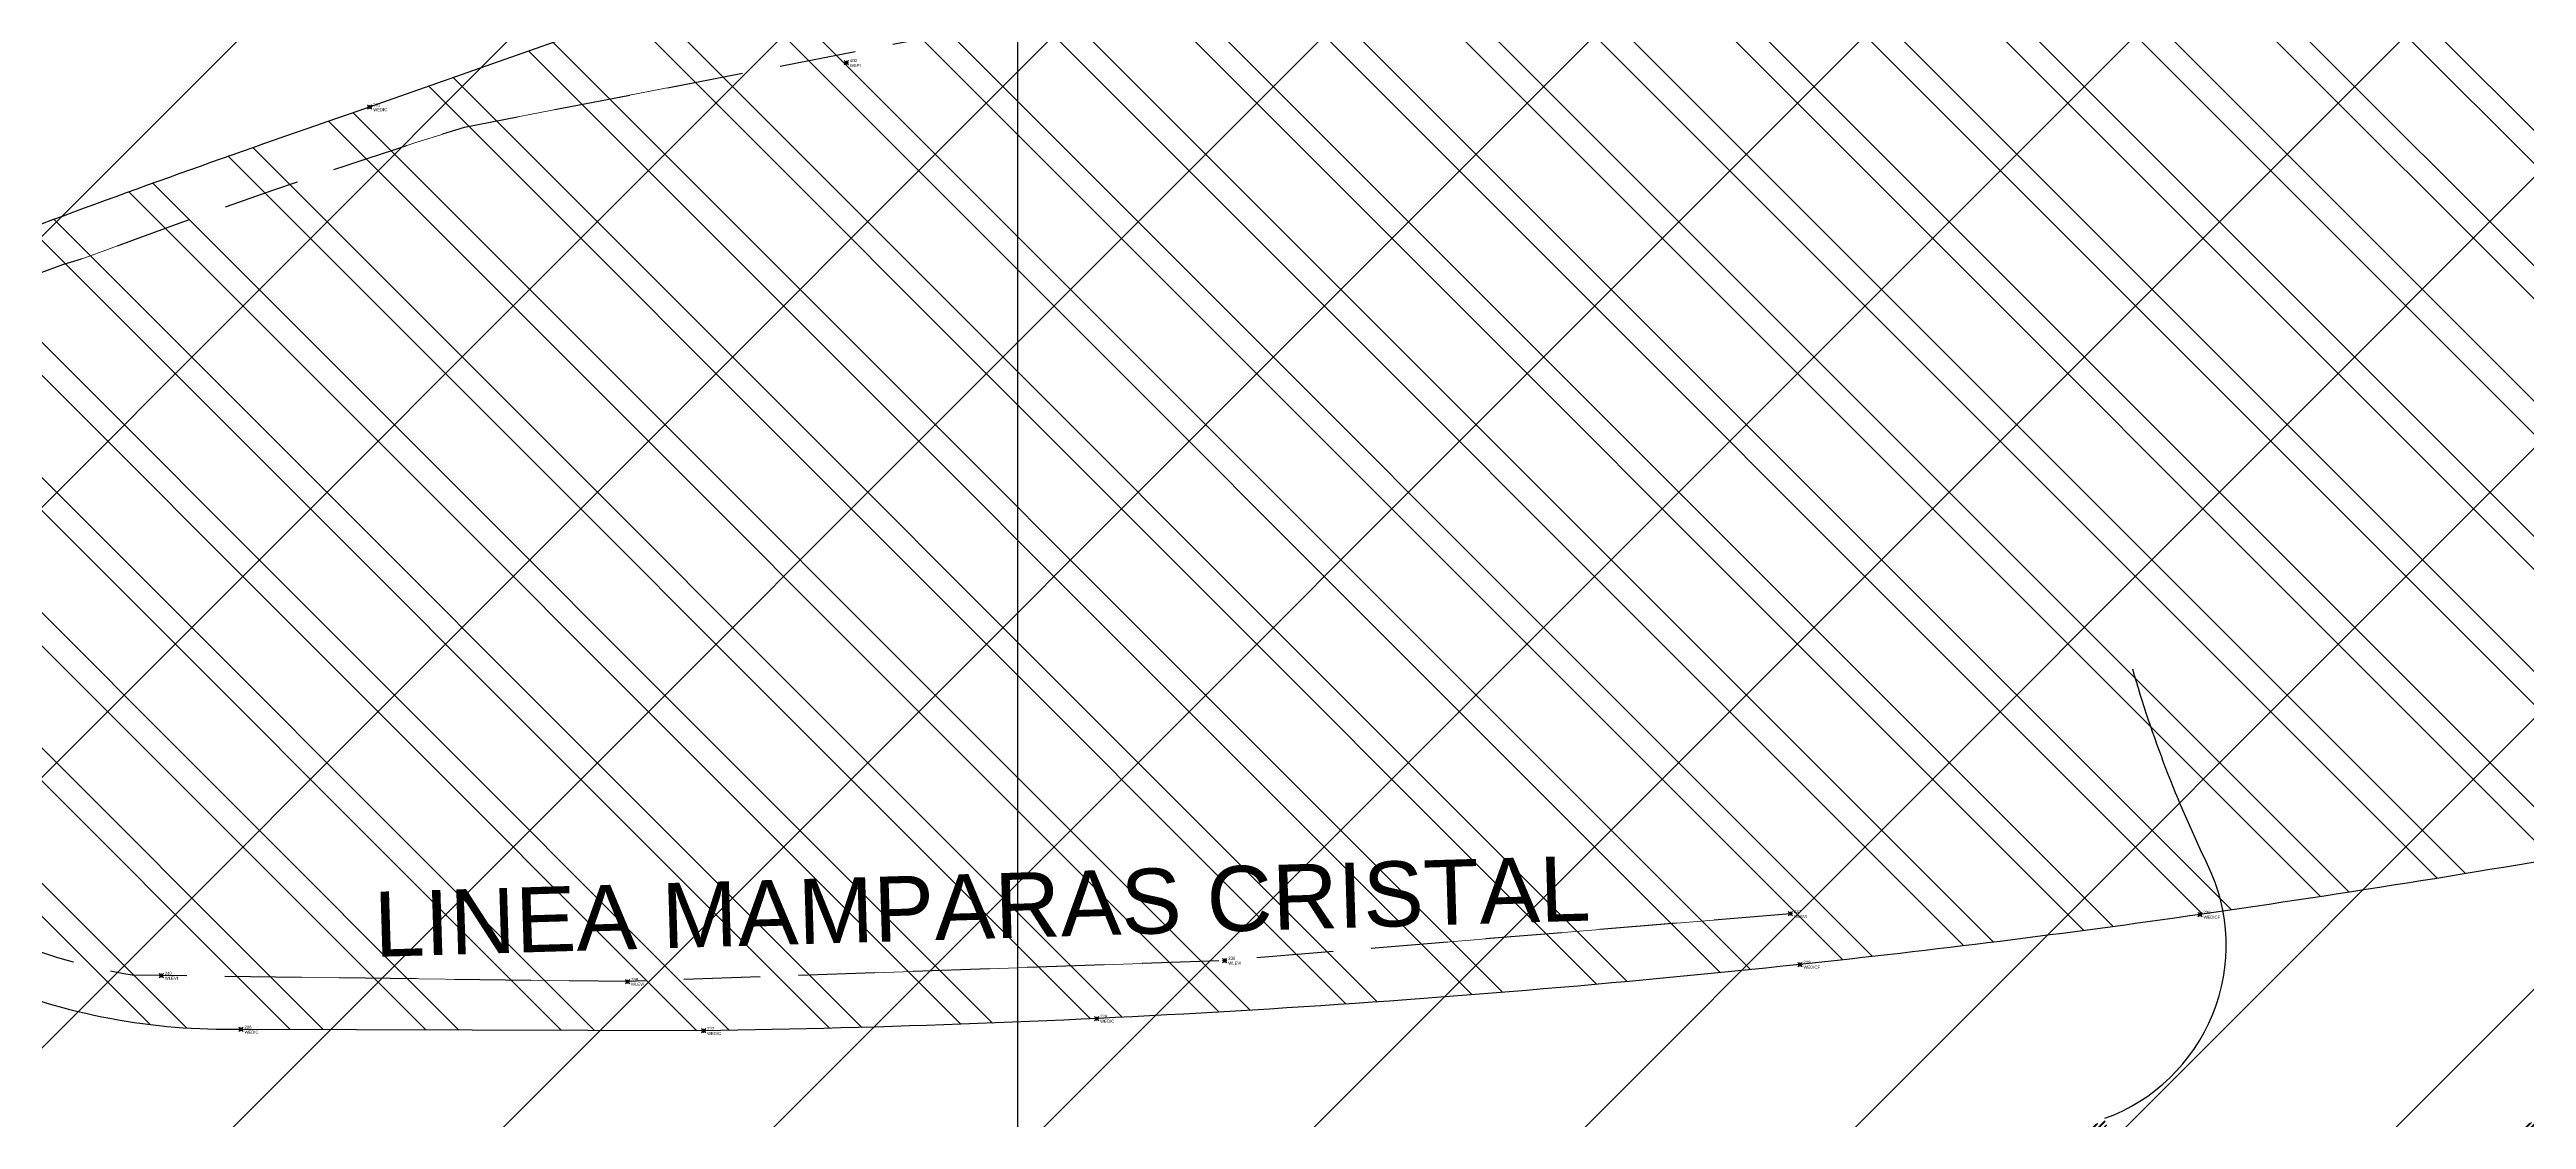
# Model space of a CAD drawing. Extents: x 350769 to 354978, y 6304672 to 6307963.
# Drawn here: x 352483.92 to 352525.05, y 6305440.5 to 6305458.26 of the extents above; entities that cross this region are included whole.
import ezdxf

# ---------------------------------------------------------------- set-up
doc = ezdxf.new("R2010")
doc.units = 0
doc.header["$PDMODE"] = 35
doc.header["$PDSIZE"] = 0.03
for name, pattern in [('4.0 - LO RECABARREN - DESNIVEL NUEVO$0$HIDDEN', [0.375, 0.25, -0.125]), ('CONTINUOS', [0]), ('DASHED', [19.05, 12.7, -6.35]), ('DIVIDE', [1.25, 0.5, -0.25, 0, -0.25, 0, -0.25]), ('HIDDEN', [9.525, 6.35, -3.175])]:
    doc.linetypes.add(name, pattern=pattern)
doc.layers.get('0').update_dxf_attribs({"linetype": 'CONTINUOUS'})
doc.layers.get('Defpoints').update_dxf_attribs({"linetype": 'CONTINUOUS'})
for name, color, linetype in [('0-LEVANTAMIENTO 2020.SEP', 252, 'CONTINUOUS'), ('02_Geo ext_Acotamiento', 7, 'CONTINUOUS'), ('1-coordenadas', 8, 'CONTINUOUS'), ('1-LINEA DE CIERRO', 7, 'DIVIDE'), ('1-LINEA EXTERIOR EDIFICIO MADERAS', 252, 'CONTINUOUS'), ('1-LINEA MAMPARA DE CRISTAL', 7, 'HIDDEN'), ('1-MURO', 7, 'CONTINUOUS'), ('2-ACHURADO MURO', 9, 'CONTINUOUS'), ('2-ACHURADO VEREDA', 252, 'CONTINUOUS'), ('V-NODE-TEXT5', 5, 'CONTINUOUS')]:
    doc.layers.add(name, color=color, linetype=linetype)
doc.layers.add('0_ASD_TOPOGRAFIA_ELEMENTOS', color=9, linetype='CONTINUOS', lineweight=5, true_color=0xbdbdbd)
doc.styles.add('A', font='arial.ttf', dxfattribs={"height": 2})
doc.styles.add('ROMANS', font='romans.shx', dxfattribs={"width": 0.65})
doc.dimstyles.new('Principal', dxfattribs={"dimscale": 0, "dimtxt": 2, "dimasz": 2, "dimexe": 1, "dimexo": 1, "dimtad": 1, "dimrnd": 0.05, "dimzin": 1, "dimtxsty": 'ROMANS', "dimcen": 2.5, "dimclrt": 2, "dimaunit": 2, "dimadec": 0, "dimazin": 0, "dimtfac": 1, "dimtmove": 0, "dimatfit": 3, "dimfxl": 1, "dimfxlon": 1, "dimarcsym": 0})
pattern_1 = [(45, (0, 0), (-0.04490128060535, 0.04490128060535), [])]
pattern_2 = [(45, (38000, -3000), (-0.04490128060535, 0.04490128060535), [])]

# ---------------------------------------------------------------- blocks, each defined once
blk = doc.blocks.new('COORDENADAS')
at = {"layer": '1-coordenadas'}
blk.add_line((320, -900.625), (320, -0.625), dxfattribs=at)
blk = doc.blocks.new('*U659', base_point=(352512.828, 6305443.918))
at = {"layer": 'V-NODE-TEXT5', "lineweight": -2}
for p, q in [((352512.792, 6305443.882), (352512.864, 6305443.954)), ((352512.792, 6305443.954), (352512.864, 6305443.882))]:
    blk.add_line(p, q, dxfattribs=at)
blk.add_circle((352512.828, 6305443.918), 0.0254, dxfattribs=at)
at = {"layer": 'V-NODE-TEXT5', "color": 0, "linetype": 'ByBlock', "char_height": 0.0508}
for s, insert, attachment_point in [('WLEVI', (352512.887, 6305443.899), 1), ('237', (352512.887, 6305443.954), 4)]:
    blk.add_mtext(s, dxfattribs=dict(at, insert=insert, attachment_point=attachment_point))
blk = doc.blocks.new('*U660', base_point=(352503.435, 6305443.142))
at = {"layer": 'V-NODE-TEXT5', "lineweight": -2}
for p, q in [((352503.399, 6305443.106), (352503.471, 6305443.178)), ((352503.399, 6305443.178), (352503.471, 6305443.106))]:
    blk.add_line(p, q, dxfattribs=at)
blk.add_circle((352503.435, 6305443.142), 0.0254, dxfattribs=at)
at = {"layer": 'V-NODE-TEXT5', "color": 0, "linetype": 'ByBlock', "char_height": 0.0508}
for s, insert, attachment_point in [('238', (352503.494, 6305443.178), 4), ('WLEVI', (352503.494, 6305443.123), 1)]:
    blk.add_mtext(s, dxfattribs=dict(at, insert=insert, attachment_point=attachment_point))
blk = doc.blocks.new('*U661', base_point=(352493.517, 6305442.792))
at = {"layer": 'V-NODE-TEXT5', "lineweight": -2}
for p, q in [((352493.481, 6305442.756), (352493.553, 6305442.828)), ((352493.481, 6305442.828), (352493.553, 6305442.756))]:
    blk.add_line(p, q, dxfattribs=at)
blk.add_circle((352493.517, 6305442.792), 0.0254, dxfattribs=at)
at = {"layer": 'V-NODE-TEXT5', "color": 0, "linetype": 'ByBlock', "char_height": 0.0508}
for s, insert, attachment_point in [('WLEVI', (352493.576, 6305442.773), 1), ('239', (352493.576, 6305442.828), 4)]:
    blk.add_mtext(s, dxfattribs=dict(at, insert=insert, attachment_point=attachment_point))
blk = doc.blocks.new('*U662', base_point=(352485.774, 6305442.893))
at = {"layer": 'V-NODE-TEXT5', "lineweight": -2}
for p, q in [((352485.738, 6305442.857), (352485.81, 6305442.929)), ((352485.738, 6305442.929), (352485.81, 6305442.857))]:
    blk.add_line(p, q, dxfattribs=at)
blk.add_circle((352485.774, 6305442.893), 0.0254, dxfattribs=at)
at = {"layer": 'V-NODE-TEXT5', "color": 0, "linetype": 'ByBlock', "char_height": 0.0508}
for s, insert, attachment_point in [('WLEVI', (352485.833, 6305442.874), 1), ('240', (352485.833, 6305442.929), 4)]:
    blk.add_mtext(s, dxfattribs=dict(at, insert=insert, attachment_point=attachment_point))
blk = doc.blocks.new('*U666', base_point=(352497.151, 6305458.045))
at = {"layer": 'V-NODE-TEXT5', "lineweight": -2}
for p, q in [((352497.115, 6305458.009), (352497.187, 6305458.081)), ((352497.115, 6305458.081), (352497.187, 6305458.009))]:
    blk.add_line(p, q, dxfattribs=at)
blk.add_circle((352497.151, 6305458.045), 0.0254, dxfattribs=at)
at = {"layer": 'V-NODE-TEXT5', "color": 0, "linetype": 'ByBlock', "char_height": 0.0508}
for s, insert, attachment_point in [('WEPI', (352497.21, 6305458.026), 1), ('400', (352497.21, 6305458.081), 4)]:
    blk.add_mtext(s, dxfattribs=dict(at, insert=insert, attachment_point=attachment_point))
blk = doc.blocks.new('*U678', base_point=(352512.986, 6305443.076))
at = {"layer": 'V-NODE-TEXT5', "lineweight": -2}
for p, q in [((352512.95, 6305443.04), (352513.022, 6305443.112)), ((352512.95, 6305443.112), (352513.022, 6305443.04))]:
    blk.add_line(p, q, dxfattribs=at)
blk.add_circle((352512.986, 6305443.076), 0.0254, dxfattribs=at)
at = {"layer": 'V-NODE-TEXT5', "color": 0, "linetype": 'ByBlock', "char_height": 0.0508}
for s, insert, attachment_point in [('WEDICF', (352513.045, 6305443.057), 1), ('229', (352513.045, 6305443.112), 4)]:
    blk.add_mtext(s, dxfattribs=dict(at, insert=insert, attachment_point=attachment_point))
blk = doc.blocks.new('*U679', base_point=(352519.629, 6305443.906))
at = {"layer": 'V-NODE-TEXT5', "lineweight": -2}
for p, q in [((352519.593, 6305443.87), (352519.665, 6305443.942)), ((352519.593, 6305443.942), (352519.665, 6305443.87))]:
    blk.add_line(p, q, dxfattribs=at)
blk.add_circle((352519.629, 6305443.906), 0.0254, dxfattribs=at)
at = {"layer": 'V-NODE-TEXT5', "color": 0, "linetype": 'ByBlock', "char_height": 0.0508}
for s, insert, attachment_point in [('WEDICF', (352519.688, 6305443.887), 1), ('230', (352519.688, 6305443.942), 4)]:
    blk.add_mtext(s, dxfattribs=dict(at, insert=insert, attachment_point=attachment_point))
blk = doc.blocks.new('*U681', base_point=(352487.097, 6305441.999))
at = {"layer": 'V-NODE-TEXT5', "lineweight": -2}
for p, q in [((352487.061, 6305441.963), (352487.133, 6305442.035)), ((352487.061, 6305442.035), (352487.133, 6305441.963))]:
    blk.add_line(p, q, dxfattribs=at)
blk.add_circle((352487.097, 6305441.999), 0.0254, dxfattribs=at)
at = {"layer": 'V-NODE-TEXT5', "color": 0, "linetype": 'ByBlock', "char_height": 0.0508}
for s, insert, attachment_point in [('WEDIC', (352487.156, 6305441.98), 1), ('226', (352487.156, 6305442.035), 4)]:
    blk.add_mtext(s, dxfattribs=dict(at, insert=insert, attachment_point=attachment_point))
blk = doc.blocks.new('*U682', base_point=(352494.78, 6305441.975))
at = {"layer": 'V-NODE-TEXT5', "lineweight": -2}
for p, q in [((352494.744, 6305441.939), (352494.816, 6305442.011)), ((352494.744, 6305442.011), (352494.816, 6305441.939))]:
    blk.add_line(p, q, dxfattribs=at)
blk.add_circle((352494.78, 6305441.975), 0.0254, dxfattribs=at)
at = {"layer": 'V-NODE-TEXT5', "color": 0, "linetype": 'ByBlock', "char_height": 0.0508}
for s, insert, attachment_point in [('WEDIC', (352494.839, 6305441.956), 1), ('227', (352494.839, 6305442.011), 4)]:
    blk.add_mtext(s, dxfattribs=dict(at, insert=insert, attachment_point=attachment_point))
blk = doc.blocks.new('*U683', base_point=(352501.307, 6305442.179))
at = {"layer": 'V-NODE-TEXT5', "lineweight": -2}
for p, q in [((352501.271, 6305442.143), (352501.343, 6305442.215)), ((352501.271, 6305442.215), (352501.343, 6305442.143))]:
    blk.add_line(p, q, dxfattribs=at)
blk.add_circle((352501.307, 6305442.179), 0.0254, dxfattribs=at)
at = {"layer": 'V-NODE-TEXT5', "color": 0, "linetype": 'ByBlock', "char_height": 0.0508}
for s, insert, attachment_point in [('WEDIC', (352501.366, 6305442.16), 1), ('228', (352501.366, 6305442.215), 4)]:
    blk.add_mtext(s, dxfattribs=dict(at, insert=insert, attachment_point=attachment_point))
blk = doc.blocks.new('*U693', base_point=(352489.235, 6305457.311))
at = {"layer": 'V-NODE-TEXT5', "lineweight": -2}
for p, q in [((352489.199, 6305457.275), (352489.271, 6305457.347)), ((352489.199, 6305457.347), (352489.271, 6305457.275))]:
    blk.add_line(p, q, dxfattribs=at)
blk.add_circle((352489.235, 6305457.311), 0.0254, dxfattribs=at)
at = {"layer": 'V-NODE-TEXT5', "color": 0, "linetype": 'ByBlock', "char_height": 0.0508}
for s, insert, attachment_point in [('WEDIC', (352489.294, 6305457.292), 1), ('361', (352489.294, 6305457.347), 4)]:
    blk.add_mtext(s, dxfattribs=dict(at, insert=insert, attachment_point=attachment_point))
blk = doc.blocks.new('*D1236')
at = {"layer": '02_Geo ext_Acotamiento', "color": 0, "lineweight": -2, "transparency": 16777216}
blk.add_line((352474.045, 6305972.496), (352473.119, 6305978.179), dxfattribs=at)
at = {"layer": '02_Geo ext_Acotamiento', "color": 0, "transparency": 16777216}
blk.add_solid([(352473.283, 6305978.206), (352472.954, 6305978.153), (352472.958, 6305979.166)], dxfattribs=at)
at = {"layer": 'Defpoints', "color": 0, "transparency": 16777216}
for p in [(352472.958, 6305979.166), (352596.042, 6305224.025)]:
    blk.add_point(p, dxfattribs=at)
at = {"layer": '02_Geo ext_Acotamiento', "color": 2, "transparency": 16777216, "insert": (352474.582, 6305974.845), "char_height": 1, "attachment_point": 5, "rotation": 279.2575, "style": 'ROMANS'}
blk.add_mtext('R765,10', dxfattribs=at)
blk = doc.blocks.new('*U4935', base_point=(352512.828, 6305443.918))
at = {"layer": 'V-NODE-TEXT5', "lineweight": -2}
for p, q in [((352512.792, 6305443.882), (352512.864, 6305443.954)), ((352512.792, 6305443.954), (352512.864, 6305443.882))]:
    blk.add_line(p, q, dxfattribs=at)
blk.add_circle((352512.828, 6305443.918), 0.0254, dxfattribs=at)
at = {"layer": 'V-NODE-TEXT5', "color": 0, "linetype": 'ByBlock', "char_height": 0.0508}
for s, insert, attachment_point in [('WLEVI', (352512.887, 6305443.899), 1), ('237', (352512.887, 6305443.954), 4)]:
    blk.add_mtext(s, dxfattribs=dict(at, insert=insert, attachment_point=attachment_point))
blk = doc.blocks.new('*U4936', base_point=(352503.435, 6305443.142))
at = {"layer": 'V-NODE-TEXT5', "lineweight": -2}
for p, q in [((352503.399, 6305443.106), (352503.471, 6305443.178)), ((352503.399, 6305443.178), (352503.471, 6305443.106))]:
    blk.add_line(p, q, dxfattribs=at)
blk.add_circle((352503.435, 6305443.142), 0.0254, dxfattribs=at)
at = {"layer": 'V-NODE-TEXT5', "color": 0, "linetype": 'ByBlock', "char_height": 0.0508}
for s, insert, attachment_point in [('238', (352503.494, 6305443.178), 4), ('WLEVI', (352503.494, 6305443.123), 1)]:
    blk.add_mtext(s, dxfattribs=dict(at, insert=insert, attachment_point=attachment_point))
blk = doc.blocks.new('*U4937', base_point=(352493.517, 6305442.792))
at = {"layer": 'V-NODE-TEXT5', "lineweight": -2}
for p, q in [((352493.481, 6305442.756), (352493.553, 6305442.828)), ((352493.481, 6305442.828), (352493.553, 6305442.756))]:
    blk.add_line(p, q, dxfattribs=at)
blk.add_circle((352493.517, 6305442.792), 0.0254, dxfattribs=at)
at = {"layer": 'V-NODE-TEXT5', "color": 0, "linetype": 'ByBlock', "char_height": 0.0508}
for s, insert, attachment_point in [('WLEVI', (352493.576, 6305442.773), 1), ('239', (352493.576, 6305442.828), 4)]:
    blk.add_mtext(s, dxfattribs=dict(at, insert=insert, attachment_point=attachment_point))
blk = doc.blocks.new('*U4938', base_point=(352485.774, 6305442.893))
at = {"layer": 'V-NODE-TEXT5', "lineweight": -2}
for p, q in [((352485.738, 6305442.857), (352485.81, 6305442.929)), ((352485.738, 6305442.929), (352485.81, 6305442.857))]:
    blk.add_line(p, q, dxfattribs=at)
blk.add_circle((352485.774, 6305442.893), 0.0254, dxfattribs=at)
at = {"layer": 'V-NODE-TEXT5', "color": 0, "linetype": 'ByBlock', "char_height": 0.0508}
for s, insert, attachment_point in [('WLEVI', (352485.833, 6305442.874), 1), ('240', (352485.833, 6305442.929), 4)]:
    blk.add_mtext(s, dxfattribs=dict(at, insert=insert, attachment_point=attachment_point))
blk = doc.blocks.new('*U4942', base_point=(352497.151, 6305458.045))
at = {"layer": 'V-NODE-TEXT5', "lineweight": -2}
for p, q in [((352497.115, 6305458.009), (352497.187, 6305458.081)), ((352497.115, 6305458.081), (352497.187, 6305458.009))]:
    blk.add_line(p, q, dxfattribs=at)
blk.add_circle((352497.151, 6305458.045), 0.0254, dxfattribs=at)
at = {"layer": 'V-NODE-TEXT5', "color": 0, "linetype": 'ByBlock', "char_height": 0.0508}
for s, insert, attachment_point in [('WEPI', (352497.21, 6305458.026), 1), ('400', (352497.21, 6305458.081), 4)]:
    blk.add_mtext(s, dxfattribs=dict(at, insert=insert, attachment_point=attachment_point))
blk = doc.blocks.new('*U4954', base_point=(352512.986, 6305443.076))
at = {"layer": 'V-NODE-TEXT5', "lineweight": -2}
for p, q in [((352512.95, 6305443.04), (352513.022, 6305443.112)), ((352512.95, 6305443.112), (352513.022, 6305443.04))]:
    blk.add_line(p, q, dxfattribs=at)
blk.add_circle((352512.986, 6305443.076), 0.0254, dxfattribs=at)
at = {"layer": 'V-NODE-TEXT5', "color": 0, "linetype": 'ByBlock', "char_height": 0.0508}
for s, insert, attachment_point in [('WEDICF', (352513.045, 6305443.057), 1), ('229', (352513.045, 6305443.112), 4)]:
    blk.add_mtext(s, dxfattribs=dict(at, insert=insert, attachment_point=attachment_point))
blk = doc.blocks.new('*U4955', base_point=(352519.629, 6305443.906))
at = {"layer": 'V-NODE-TEXT5', "lineweight": -2}
for p, q in [((352519.593, 6305443.87), (352519.665, 6305443.942)), ((352519.593, 6305443.942), (352519.665, 6305443.87))]:
    blk.add_line(p, q, dxfattribs=at)
blk.add_circle((352519.629, 6305443.906), 0.0254, dxfattribs=at)
at = {"layer": 'V-NODE-TEXT5', "color": 0, "linetype": 'ByBlock', "char_height": 0.0508}
for s, insert, attachment_point in [('WEDICF', (352519.688, 6305443.887), 1), ('230', (352519.688, 6305443.942), 4)]:
    blk.add_mtext(s, dxfattribs=dict(at, insert=insert, attachment_point=attachment_point))
blk = doc.blocks.new('*U4957', base_point=(352487.097, 6305441.999))
at = {"layer": 'V-NODE-TEXT5', "lineweight": -2}
for p, q in [((352487.061, 6305441.963), (352487.133, 6305442.035)), ((352487.061, 6305442.035), (352487.133, 6305441.963))]:
    blk.add_line(p, q, dxfattribs=at)
blk.add_circle((352487.097, 6305441.999), 0.0254, dxfattribs=at)
at = {"layer": 'V-NODE-TEXT5', "color": 0, "linetype": 'ByBlock', "char_height": 0.0508}
for s, insert, attachment_point in [('WEDIC', (352487.156, 6305441.98), 1), ('226', (352487.156, 6305442.035), 4)]:
    blk.add_mtext(s, dxfattribs=dict(at, insert=insert, attachment_point=attachment_point))
blk = doc.blocks.new('*U4958', base_point=(352494.78, 6305441.975))
at = {"layer": 'V-NODE-TEXT5', "lineweight": -2}
for p, q in [((352494.744, 6305441.939), (352494.816, 6305442.011)), ((352494.744, 6305442.011), (352494.816, 6305441.939))]:
    blk.add_line(p, q, dxfattribs=at)
blk.add_circle((352494.78, 6305441.975), 0.0254, dxfattribs=at)
at = {"layer": 'V-NODE-TEXT5', "color": 0, "linetype": 'ByBlock', "char_height": 0.0508}
for s, insert, attachment_point in [('WEDIC', (352494.839, 6305441.956), 1), ('227', (352494.839, 6305442.011), 4)]:
    blk.add_mtext(s, dxfattribs=dict(at, insert=insert, attachment_point=attachment_point))
blk = doc.blocks.new('*U4959', base_point=(352501.307, 6305442.179))
at = {"layer": 'V-NODE-TEXT5', "lineweight": -2}
for p, q in [((352501.271, 6305442.143), (352501.343, 6305442.215)), ((352501.271, 6305442.215), (352501.343, 6305442.143))]:
    blk.add_line(p, q, dxfattribs=at)
blk.add_circle((352501.307, 6305442.179), 0.0254, dxfattribs=at)
at = {"layer": 'V-NODE-TEXT5', "color": 0, "linetype": 'ByBlock', "char_height": 0.0508}
for s, insert, attachment_point in [('WEDIC', (352501.366, 6305442.16), 1), ('228', (352501.366, 6305442.215), 4)]:
    blk.add_mtext(s, dxfattribs=dict(at, insert=insert, attachment_point=attachment_point))
blk = doc.blocks.new('*U4969', base_point=(352489.235, 6305457.311))
at = {"layer": 'V-NODE-TEXT5', "lineweight": -2}
for p, q in [((352489.199, 6305457.275), (352489.271, 6305457.347)), ((352489.199, 6305457.347), (352489.271, 6305457.275))]:
    blk.add_line(p, q, dxfattribs=at)
blk.add_circle((352489.235, 6305457.311), 0.0254, dxfattribs=at)
at = {"layer": 'V-NODE-TEXT5', "color": 0, "linetype": 'ByBlock', "char_height": 0.0508}
for s, insert, attachment_point in [('WEDIC', (352489.294, 6305457.292), 1), ('361', (352489.294, 6305457.347), 4)]:
    blk.add_mtext(s, dxfattribs=dict(at, insert=insert, attachment_point=attachment_point))
blk = doc.blocks.new('TOPOGRAFIA')
at = {"layer": '1-LINEA EXTERIOR EDIFICIO MADERAS', "lineweight": 0, "true_color": 0xbdbdbd}
h = blk.add_hatch(dxfattribs=at)
h.set_pattern_fill('ANSI31', color=9, scale=0.5, angle=90)
h.set_pattern_definition([(135, (38000, -3000), (-1.12253201513, -1.12253201513), [])])
h.paths.add_polyline_path([(390509.254, 6302464.349), (390489.235, 6302457.311, 0.006593), (390483.626, 6302455.312, 0.225672), (390479.522, 6302451.091, 0.369359), (390482.833, 6302442.806, 0.105621), (390487.097, 6302441.999), (390494.78, 6302441.975, 0.022709), (390512.986, 6302443.076, 0.009245), (390519.629, 6302443.906, 0.008069), (390526.96, 6302445.081, 0.00776), (390532.19, 6302446.09, 0.003168), (390537.058, 6302447.14, 0.018522), (390547.928, 6302449.983, -0.000441), (390550.949, 6302450.891, 0.020574), (390552.004, 6302451.255, 0.02318), (390567.437, 6302456.785, 0.024648), (390573.151, 6302459.473, 0.065043), (390578.117, 6302463.01, 0.03227), (390582.068, 6302467.188, 0.06625), (390589.221, 6302481.458, 0.027642), (390596.216, 6302502.437, 0.013828), (390598.79, 6302513.005, 0.018853), (390600.543, 6302523.006, 0.159831), (390600.113, 6302525.357, 0.093527), (390598.113, 6302527.807, 0.380747), (390588.95, 6302527.551), (390586.878, 6302524.749), (390584.88, 6302521.705), (390583.088, 6302518.971), (390579.481, 6302513.484), (390576.46, 6302508.881), (390569.643, 6302498.477), (390565.382, 6302491.97), (390560.315, 6302485.388), (390555.754, 6302481.548), (390539.433, 6302474.882), (390517.803, 6302467.362)])
at = {"layer": '2-ACHURADO MURO', "lineweight": 0, "true_color": 0xbdbdbd}
h = blk.add_hatch(dxfattribs=at)
h.set_pattern_fill('ANSI31', color=9, scale=0.02)
h.set_pattern_definition(pattern_2)
h.paths.add_polyline_path([(390477.753, 6302446.148), (390477.887, 6302449.06), (390477.641, 6302448.984), (390477.507, 6302446.072), (390481.886, 6302435.266, -0.017184), (390483.463, 6302432.785, 0.212455), (390490.124, 6302429.825, 0.067719), (390493.364, 6302430.411), (390504.693, 6302434.919), (390518.119, 6302440.31), (390518.049, 6302440.485), (390504.597, 6302435.116), (390493.301, 6302430.59, -0.067674), (390490.114, 6302430.07, -0.2108), (390483.67, 6302432.966), (390482.082, 6302435.381)])
h = blk.add_hatch(dxfattribs=at)
h.set_pattern_fill('ANSI31', color=9, scale=0.02)
h.set_pattern_definition(pattern_2)
h.paths.add_polyline_path([(390478.156, 6302440.193), (390474.824, 6302448.462), (390474.638, 6302448.387), (390477.97, 6302440.118), (390481.649, 6302430.979), (390483.734, 6302425.85, 0.377325), (390485.251, 6302425.123), (390498.532, 6302430.434), (390498.476, 6302430.628), (390485.19, 6302425.314, -0.375265), (390483.919, 6302425.927), (390481.834, 6302431.054)])
h = blk.add_hatch(dxfattribs=at)
h.set_pattern_fill('ANSI31', color=9, scale=0.02)
h.set_pattern_definition(pattern_2)
h.paths.add_polyline_path([(390520.975, 6302437.918), (390529.366, 6302442.011), (390536.77, 6302445.243, -0.381102), (390540.214, 6302444.003), (390540.51, 6302442.722), (390540.666, 6302437.209), (390541.073, 6302437.372), (390540.961, 6302441.25), (390540.915, 6302443.003), (390540.6, 6302444.141, 0.38257), (390536.855, 6302445.738), (390527.689, 6302441.724), (390520.631, 6302438.222), (390512.822, 6302433.934), (390504.46, 6302428.841), (390501.998, 6302427.26), (390502.233, 6302426.895), (390504.69, 6302428.473), (390513.039, 6302433.558)])
at = {"layer": '1-coordenadas', "color": 9, "linetype": '4.0 - LO RECABARREN - DESNIVEL NUEVO$0$HIDDEN', "lineweight": 0, "ltscale": 50, "true_color": 0xbdbdbd}
blk.add_line((390500, 6302300), (390500, 6303200), dxfattribs=at)
at = {"layer": '1-LINEA EXTERIOR EDIFICIO MADERAS', "color": 9, "lineweight": 0, "true_color": 0xbdbdbd, "flags": 128}
blk.add_lwpolyline([(390526.96, 6302445.081, -0.008069), (390519.629, 6302443.906, -0.009245), (390512.986, 6302443.076, -0.022709), (390494.78, 6302441.975), (390487.097, 6302441.999, -0.105621), (390482.833, 6302442.806, -0.369359), (390479.522, 6302451.091, -0.225672), (390483.626, 6302455.312, -0.006593), (390489.235, 6302457.311), (390509.254, 6302464.349), (390517.803, 6302467.362), (390539.433, 6302474.882)], format="xyb", dxfattribs=at)
at = {"layer": '1-LINEA MAMPARA DE CRISTAL', "color": 9, "lineweight": 0, "true_color": 0xbdbdbd, "flags": 128}
for points in [[(390483.193, 6302443.492, -0.369359), (390480.256, 6302450.842, -0.249389), (390484.505, 6302454.805, -0.013517), (390490.812, 6302456.977), (390505.185, 6302459.757), (390513.942, 6302462.86), (390525.009, 6302466.725)], [(390512.828, 6302443.918), (390503.435, 6302443.142), (390493.517, 6302442.792), (390485.29, 6302442.899, -0.058587), (390483.133, 6302443.521, -0.105886)]]:
    blk.add_lwpolyline(points, format="xyb", dxfattribs=at)
at = {"layer": '1-MURO', "color": 9, "lineweight": 0, "true_color": 0xbdbdbd, "flags": 128}
blk.add_lwpolyline([(390518.052, 6302440.523, 0.445075), (390519.757, 6302444.736, -0.04334), (390518.514, 6302447.976, 2.208778)], format="xyb", dxfattribs=at)
at = {"color": 9, "lineweight": 0, "true_color": 0xbdbdbd}
for name, p in [('*U4942', (390497.151, 6302458.045)), ('*U4969', (390489.235, 6302457.311)), ('*U4935', (390512.828, 6302443.918)), ('*U4955', (390519.629, 6302443.906)), ('*U4938', (390485.774, 6302442.893)), ('*U4936', (390503.435, 6302443.142)), ('*U4954', (390512.986, 6302443.076)), ('*U4937', (390493.517, 6302442.792)), ('*U4959', (390501.307, 6302442.179)), ('*U4957', (390487.097, 6302441.999)), ('*U4958', (390494.78, 6302441.975))]:
    blk.add_blockref(name, p, dxfattribs=at)
at = {"layer": '1-LINEA DE CIERRO', "color": 9, "lineweight": 0, "true_color": 0xbdbdbd, "style": 'A'}
blk.add_text('LINEA MAMPARAS CRISTAL', height=1.08, rotation=1.713, dxfattribs=at).set_placement((390489.324, 6302443.202))

msp = doc.modelspace()

# ---------------------------------------------------------------- hatches: boundary and pattern name
at = {"layer": '0-LEVANTAMIENTO 2020.SEP'}
h = msp.add_hatch(dxfattribs=at)
h.set_pattern_fill('ANSI31', color=252)
h.paths.add_polyline_path([(352458.213, 6305401.216), (352452.503, 6305398.982), (352452.816, 6305399.28), (352452.609, 6305399.636), (352451.638, 6305400.227), (352457.678, 6305402.577), (352457.689, 6305402.79), (352457.683, 6305402.996), (352454.252, 6305411.685), (352450.931, 6305420.069), (352447.151, 6305429.404), (352442.008, 6305442.347), (352436.835, 6305455.304), (352430.757, 6305470.685), (352440.792, 6305475.07), (352451.682, 6305479.894), (352465.771, 6305486.18), (352480.216, 6305492.535), (352496.407, 6305499.712), (352513.657, 6305507.299), (352529.161, 6305514.161), (352541.959, 6305519.8), (352561.927, 6305528.675), (352571.449, 6305540.268), (352583.647, 6305555.178), (352598.213, 6305545.789), (352605.453, 6305541.805), (352602.222, 6305538.721), (352606.073, 6305535.813), (352608.645, 6305532.42), (352608.792, 6305532.234), (352608.857, 6305528.43), (352613.727, 6305525.092), (352613.927, 6305524.926), (352609.716, 6305517.616), (352604.317, 6305502.974), (352607.353, 6305483.644), (352606.958, 6305479.393), (352608.039, 6305476.818), (352609.065, 6305474.225), (352617.537, 6305468.424), (352618.346, 6305465.146), (352618.854, 6305464.849), (352618.951, 6305464.69), (352608.801, 6305460.676), (352599.579, 6305457.023), (352587.598, 6305452.326), (352574.209, 6305447), (352559.984, 6305441.387), (352541.368, 6305434.036), (352532.693, 6305430.631), (352523.045, 6305426.8), (352512.509, 6305422.629), (352503.01, 6305418.889), (352490.722, 6305414.053), (352481.682, 6305410.475), (352476.439, 6305408.401), (352468.05, 6305405.104)])
at = {"layer": '1-LINEA EXTERIOR EDIFICIO MADERAS'}
h = msp.add_hatch(dxfattribs=at)
h.set_pattern_fill('ANSI31', color=252, scale=0.5, angle=90)
h.paths.add_polyline_path([(352509.254, 6305464.349), (352489.235, 6305457.311, 0.006593), (352483.626, 6305455.312, 0.225672), (352479.522, 6305451.091, 0.369359), (352482.833, 6305442.806, 0.105621), (352487.097, 6305441.999), (352494.78, 6305441.975, 0.022709), (352512.986, 6305443.076, 0.009245), (352519.629, 6305443.906, 0.008069), (352526.96, 6305445.081, 0.00776), (352532.19, 6305446.09, 0.003168), (352537.058, 6305447.14, 0.018522), (352547.928, 6305449.983, -0.000433), (352550.887, 6305450.916, 0.02483), (352567.437, 6305456.785, 0.024648), (352573.151, 6305459.473, 0.065043), (352578.117, 6305463.01, 0.03227), (352582.068, 6305467.188, 0.06625), (352589.221, 6305481.458, 0.027642), (352596.216, 6305502.437, 0.013828), (352598.79, 6305513.005, 0.018853), (352600.543, 6305523.006, 0.159831), (352600.113, 6305525.357, 0.093527), (352598.113, 6305527.807, 0.380747), (352588.95, 6305527.551), (352586.878, 6305524.749), (352584.88, 6305521.705), (352583.088, 6305518.971), (352579.481, 6305513.484), (352576.46, 6305508.881), (352569.643, 6305498.477), (352565.382, 6305491.97), (352560.315, 6305485.388), (352555.754, 6305481.548), (352539.433, 6305474.882), (352517.803, 6305467.362)])
at = {"layer": '2-ACHURADO MURO'}
h = msp.add_hatch(dxfattribs=at)
h.set_pattern_fill('ANSI31', color=256, scale=0.02)
h.set_pattern_definition(pattern_1)
h.paths.add_polyline_path([(352477.753, 6305446.148), (352477.887, 6305449.06), (352477.641, 6305448.984), (352477.507, 6305446.072), (352481.886, 6305435.266, -0.017184), (352483.463, 6305432.785, 0.212455), (352490.124, 6305429.825, 0.067719), (352493.364, 6305430.411), (352504.693, 6305434.919), (352518.119, 6305440.31), (352518.049, 6305440.485), (352504.597, 6305435.116), (352493.301, 6305430.59, -0.067674), (352490.114, 6305430.07, -0.2108), (352483.67, 6305432.966), (352482.082, 6305435.381)])
h = msp.add_hatch(dxfattribs=at)
h.set_pattern_fill('ANSI31', color=256, scale=0.02)
h.set_pattern_definition(pattern_1)
h.paths.add_polyline_path([(352478.156, 6305440.193), (352474.824, 6305448.462), (352474.638, 6305448.387), (352477.97, 6305440.118), (352481.649, 6305430.979), (352483.734, 6305425.85, 0.377325), (352485.251, 6305425.123), (352498.532, 6305430.434), (352498.476, 6305430.628), (352485.19, 6305425.314, -0.375265), (352483.919, 6305425.927), (352481.834, 6305431.054)])
h = msp.add_hatch(dxfattribs=at)
h.set_pattern_fill('ANSI31', color=256, scale=0.02)
h.set_pattern_definition(pattern_1)
h.paths.add_polyline_path([(352520.975, 6305437.918), (352529.366, 6305442.011), (352536.77, 6305445.243, -0.381102), (352540.214, 6305444.003), (352540.51, 6305442.722), (352540.666, 6305437.209), (352541.073, 6305437.372), (352540.961, 6305441.25), (352540.915, 6305443.003), (352540.6, 6305444.141, 0.38257), (352536.855, 6305445.738), (352527.689, 6305441.724), (352520.631, 6305438.222), (352512.822, 6305433.934), (352504.46, 6305428.841), (352501.998, 6305427.26), (352502.233, 6305426.895), (352504.69, 6305428.473), (352513.039, 6305433.558)])
at = {"layer": '2-ACHURADO VEREDA'}
h = msp.add_hatch(dxfattribs=at)
h.set_pattern_fill('ANSI32', color=256, scale=0.09)
edge = h.paths.add_edge_path()
edge.add_line((352494.157, 6305418.53), (352488.941, 6305416.427))
edge.add_line((352488.941, 6305416.427), (352489.942, 6305414.484))
edge.add_arc((352490.824, 6305415.746), 1.539, 235.046, 265.5321)
edge.add_line((352490.704, 6305414.211), (352494.697, 6305415.812))
edge.add_line((352494.697, 6305415.812), (352494.552, 6305416.257))
edge.add_line((352494.552, 6305416.257), (352502.709, 6305419.494))
edge.add_line((352502.709, 6305419.494), (352512.363, 6305423.326))
edge.add_line((352512.363, 6305423.326), (352522.849, 6305427.501))
edge.add_line((352522.849, 6305427.501), (352532.385, 6305431.239))
edge.add_line((352532.385, 6305431.239), (352541.168, 6305434.704))
edge.add_line((352541.168, 6305434.704), (352560.355, 6305442.352))
edge.add_line((352560.355, 6305442.352), (352574.057, 6305447.661))
edge.add_line((352574.057, 6305447.661), (352586.18, 6305452.427))
edge.add_line((352586.18, 6305452.427), (352599.796, 6305457.878))
edge.add_line((352599.796, 6305457.878), (352599.983, 6305460.901))
edge.add_line((352599.983, 6305460.901), (352599.939, 6305461.036))
edge.add_line((352599.939, 6305461.036), (352596.032, 6305459.42))
edge.add_line((352596.032, 6305459.42), (352585.207, 6305455.053))
edge.add_line((352585.207, 6305455.053), (352572.313, 6305449.916))
edge.add_line((352572.313, 6305449.916), (352559.381, 6305444.752))
edge.add_line((352559.381, 6305444.752), (352540.705, 6305437.224))
edge.add_line((352540.705, 6305437.224), (352531.498, 6305433.526))
edge.add_line((352531.498, 6305433.526), (352522.742, 6305429.978))
edge.add_line((352522.742, 6305429.978), (352511.784, 6305425.587))
edge.add_line((352511.784, 6305425.587), (352506.646, 6305423.549))
edge.add_line((352506.646, 6305423.549), (352502.028, 6305421.704))
edge.add_line((352502.028, 6305421.704), (352494.812, 6305418.794))
edge.add_line((352494.812, 6305418.794), (352495.181, 6305417.883))
edge.add_line((352495.181, 6305417.883), (352494.537, 6305417.593))
edge.add_line((352494.537, 6305417.593), (352494.157, 6305418.53))

# ---------------------------------------------------------------- linework, layer by layer
at = {"layer": '1-LINEA EXTERIOR EDIFICIO MADERAS', "flags": 128}
msp.add_lwpolyline([(352526.96, 6305445.081, -0.008069), (352519.629, 6305443.906, -0.009245), (352512.986, 6305443.076, -0.022709), (352494.78, 6305441.975), (352487.097, 6305441.999, -0.105621), (352482.833, 6305442.806, -0.369359), (352479.522, 6305451.091, -0.225672), (352483.626, 6305455.312, -0.006593), (352489.235, 6305457.311), (352509.254, 6305464.349), (352517.803, 6305467.362), (352539.433, 6305474.882)], format="xyb", dxfattribs=at)
at = {"layer": '1-LINEA MAMPARA DE CRISTAL', "ltscale": 0.2, "flags": 128}
for points in [[(352483.193, 6305443.492, -0.369359), (352480.256, 6305450.842, -0.249389), (352484.505, 6305454.805, -0.013517), (352490.812, 6305456.977), (352505.185, 6305459.757), (352513.942, 6305462.86), (352525.009, 6305466.725)], [(352512.828, 6305443.918), (352503.435, 6305443.142), (352493.517, 6305442.792), (352485.29, 6305442.899, -0.058587), (352483.133, 6305443.521, -0.105886)]]:
    msp.add_lwpolyline(points, format="xyb", dxfattribs=at)
at = {"layer": '1-MURO', "flags": 128}
msp.add_lwpolyline([(352518.052, 6305440.523, 0.445075), (352519.757, 6305444.736, -0.04334), (352518.514, 6305447.976, 2.208778)], format="xyb", dxfattribs=at)

# ---------------------------------------------------------------- block references
at = {"color": 252, "linetype": 'DASHED'}
msp.add_blockref('COORDENADAS', (352180, 6306200.625), dxfattribs=at)
for name, p in [('*U666', (352497.151, 6305458.045)), ('*U693', (352489.235, 6305457.311)), ('*U659', (352512.828, 6305443.918)), ('*U679', (352519.629, 6305443.906)), ('*U660', (352503.435, 6305443.142)), ('*U662', (352485.774, 6305442.893)), ('*U661', (352493.517, 6305442.792)), ('*U678', (352512.986, 6305443.076)), ('*U681', (352487.097, 6305441.999)), ('*U682', (352494.78, 6305441.975)), ('*U683', (352501.307, 6305442.179))]:
    msp.add_blockref(name, p)

# ---------------------------------------------------------------- texts
at = {"layer": '1-LINEA DE CIERRO', "style": 'A'}
msp.add_text('LINEA MAMPARAS CRISTAL', height=1.08, rotation=1.713, dxfattribs=at).set_placement((352489.324, 6305443.202))

# ---------------------------------------------------------------- dimensions: what is measured, and where the dimension line sits
at = {"layer": '02_Geo ext_Acotamiento'}
dim = msp.add_radius_dim(center=(352596.042, 6305224.025), mpoint=(352472.958, 6305979.166), dimstyle='Principal', override={"dimscale": 0, "dimaunit": 0, "dimfxl": 0.22, "dimarcsym": 1}, dxfattribs=at)
dim.commit()
dim.dimension.update_dxf_attribs({"geometry": '*D1236', "text_midpoint": (352473.686, 6305974.698), "dimtype": 164})

# ---------------------------------------------------------------- next in the draw order: block references
at = {"layer": '0_ASD_TOPOGRAFIA_ELEMENTOS', "color": 30, "true_color": 0xf26507}
msp.add_blockref('TOPOGRAFIA', (-38000, 3000), dxfattribs=at)

doc.saveas('drawing.dxf')
